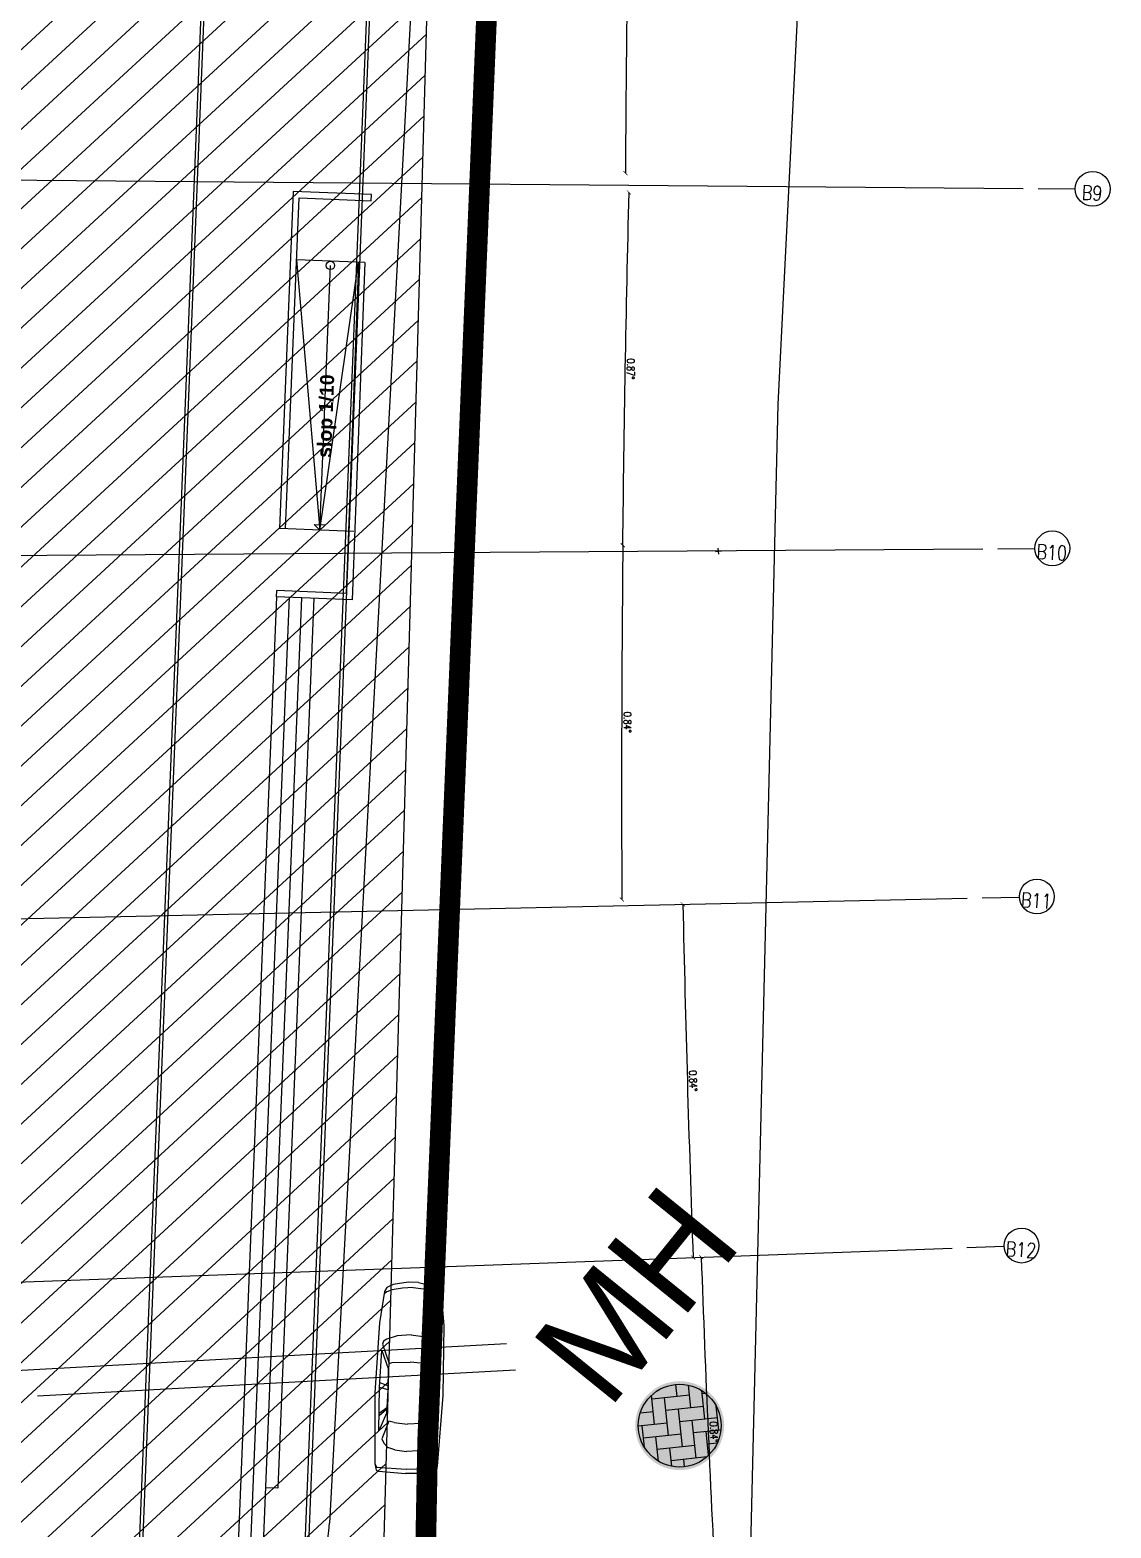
# Model space of a CAD drawing. Extents: x -678889171 to 586587, y -792238163 to 335485.
# Drawn here: x -678708285 to -678682169, y -792076252 to -792040063 of the extents above; entities that cross this region are included whole.
import ezdxf
from ezdxf.enums import TextEntityAlignment as Align

# ---------------------------------------------------------------- set-up
doc = ezdxf.new("R2010")
doc.units = 0
doc.header["$MEASUREMENT"] = 0
doc.layers.get('0').update_dxf_attribs({"color": 8})
for name, color, linetype in [('A-FLOR-PATT', 252, 'Continuous'), ('A-SITE-PATT', 252, 'Continuous'), ('A-WALL', 252, 'Continuous'), ('XR-Axis$0$A-GRID-LINE-OUT', 252, 'Continuous')]:
    doc.layers.add(name, color=color, linetype=linetype)
for name, color, linetype, lineweight in [('BASEMENT3 LAYOUT$0$A-TABL-TEXT', 252, 'Continuous', 30), ('BASEMENT3 LAYOUT$0$HATCH1', 252, 'Continuous', 15), ('BASEMENT3 LAYOUT$0$HATCH3', 252, 'Continuous', 15)]:
    doc.layers.add(name, color=color, linetype=linetype, lineweight=lineweight)
doc.styles.add('Ground floor Towers$0$$Bas01-Rname$0$EN-SC', font='swissc.ttf')
doc.styles.add('Ground floor Towers$0$$Bas01-Rname$0$EN-SCL', font='swisscl.ttf')
doc.styles.add('Ground floor Towers$0$04-Ground Floor$0$$0$EN-SB', font='swissb.ttf')
doc.styles.add('Ground floor Towers$0$04-Ground Floor$0$Standard', font='txt')
doc.styles.add('Ground floor Towers$0$04-Ground Floor$0$V2-lower ground$0$LEVEL  FOR LICENSE LOWER GR$0$$LG- LEVEL$0$AR-SR', font='sarb.shx')
doc.styles.add('XR-Axis$0$MEDAD-E-TEXT', font='romans.shx', dxfattribs={"width": 0.8, "height": 1.8})
doc.styles.add('XR-Axis$0$MOD-E-TEXT', font='romans.shx', dxfattribs={"width": 0.8, "height": 1.8})

# ---------------------------------------------------------------- blocks, each defined once
blk = doc.blocks.new('A$C61C61320')
at = {"layer": 'BASEMENT3 LAYOUT$0$HATCH3'}
h = blk.add_hatch(dxfattribs=at)
h.set_pattern_fill('JIS_WOOD', color=256, scale=1000, style=0)
h.set_pattern_definition([(45, (-845711.5632553247, -468029.5931597503), (-499.9999991609842, 499.9999991609843), [])])
h.paths.add_polyline_path([(11086.00013759569, -61354.85490543771), (12440.74077330553, -169431.9252005816), (-18168.17453308101, -169031.9252005816), (-24087.31416799291, -98540.68329571502), (-23668.41511030192, -60233.84526748693)])
for p, q in [((2406.59903394361, -131961.077518906), (14788.43131606025, -130775.3980274644)), ((15026.76429819455, -131406.2443029954), (3519.265035545919, -132508.1980011736))]:
    blk.add_line(p, q)
at = {"layer": 'BASEMENT3 LAYOUT$0$A-TABL-TEXT', "const_width": 500}
blk.add_lwpolyline([(-88972.05171104963, 22775.97554144054), (13087.40149203665, 22211.71815820993), (12977.94017466274, -133203.5437077869), (15397.77637988678, -244279.008176838), (7656.957292334409, -250604.5168011433), (-62676.49176812707, -239864.7054035134), (-80695.52998699364, -235653.5139011407), (-118847.6494075342, -234162.0357504327), (-129624.8318891085, -222084.4801378573), (-129624.8318891085, -153058.7582305309), (-104567.4960696057, -152628.6520064768), (-88972.05156734609, -151257.049707202)], close=True, dxfattribs=at)
at = {"layer": 'BASEMENT3 LAYOUT$0$HATCH1'}
blk.add_lwpolyline([(11086.00013759569, -61354.85490543771), (13356.72713802033, -242506.5197902631)], dxfattribs=at)
blk = doc.blocks.new('2')
at = {"layer": 'BASEMENT3 LAYOUT$0$A-TABL-TEXT', "const_width": 500}
blk.add_lwpolyline([(28948.80459054373, 254973.3362460719), (131008.25779363, 254409.0788628413), (130898.7964762561, 98993.81699684449), (133318.6326814801, -12081.64747220662), (125577.8135939278, -18407.15609651199), (55244.36453346629, -7667.34469888208), (37225.32631459972, -3456.153196509345), (-926.7931059408002, -1964.675045801327), (-11703.97558751516, 10112.88056677405), (-11703.97558751516, 79138.60247410042), (13353.36023198767, 79568.70869815454), (28948.80473424727, 80940.3109974293)], close=True, dxfattribs=at)
at = {"layer": 'BASEMENT3 LAYOUT$0$HATCH1'}
blk.add_lwpolyline([(129006.8564391891, 170842.5057991936), (131277.5834396137, -10309.15908563172)], dxfattribs=at)
blk = doc.blocks.new('XR-Axis$0$_ArchTick')
at = {"const_width": 0.15}
blk.add_lwpolyline([(-0.5, -0.5), (0.5, 0.5)], dxfattribs=at)
blk = doc.blocks.new('*U177')
blk.add_circle((0, 0), 4.2)
at = {"layer": 'XR-Axis$0$A-GRID-LINE-OUT'}
blk.add_line((-13.18306470553563, -0.6684347160798181), (-4.194611497215884, -0.2126837732981234), dxfattribs=at)
at = {"style": 'XR-Axis$0$MEDAD-E-TEXT', "width": 0.8, "flags": 4}
for height, p in [(3.5, (-0.0692522248746208, -0.97607523254144)), (1.799999999999999, (-0.0692522248746208, 2.544295698152595))]:
    blk.add_attdef('00', text='', height=height, dxfattribs=at).set_placement(p, align=Align.MIDDLE_CENTER)
blk = doc.blocks.new('*U178')
blk.add_circle((0, 0), 4.2)
at = {"layer": 'XR-Axis$0$A-GRID-LINE-OUT'}
blk.add_line((-13.17156161007391, -0.8660050531187321), (-4.190951421387153, -0.2755470623559597), dxfattribs=at)
at = {"style": 'XR-Axis$0$MEDAD-E-TEXT', "width": 0.8, "flags": 4}
for height, p in [(3.5, (-0.0692522248746208, -0.97607523254144)), (1.799999999999999, (-0.0692522248746208, 2.544295698152595))]:
    blk.add_attdef('00', text='', height=height, dxfattribs=at).set_placement(p, align=Align.MIDDLE_CENTER)
blk = doc.blocks.new('*U179')
blk.add_circle((0, 0), 4.2)
at = {"layer": 'XR-Axis$0$A-GRID-LINE-OUT'}
blk.add_line((-13.15485050951058, -1.09082907571678), (-4.185634253026095, -0.3470819786371567), dxfattribs=at)
at = {"style": 'XR-Axis$0$MEDAD-E-TEXT', "width": 0.8, "flags": 4}
for height, p in [(3.5, (-0.0692522248746208, -0.97607523254144)), (1.799999999999999, (-0.0692522248746208, 2.544295698152595))]:
    blk.add_attdef('00', text='', height=height, dxfattribs=at).set_placement(p, align=Align.MIDDLE_CENTER)
blk = doc.blocks.new('*U172')
blk.add_circle((0, 0), 4.2)
at = {"layer": 'XR-Axis$0$A-GRID-LINE-OUT'}
blk.add_line((-13.13650909334782, -1.293108209079991), (-4.179798347883397, -0.4114435210709055), dxfattribs=at)
at = {"style": 'XR-Axis$0$MEDAD-E-TEXT', "width": 0.8, "flags": 4}
for height, p in [(3.5, (-0.0692522248746208, -0.97607523254144)), (1.799999999999999, (-0.0692522248746208, 2.544295698152595))]:
    blk.add_attdef('00', text='', height=height, dxfattribs=at).set_placement(p, align=Align.MIDDLE_CENTER)
blk = doc.blocks.new('GR')
at = {"layer": 'A-FLOR-PATT'}
h = blk.add_hatch(color=256, dxfattribs=at)
edge = h.paths.add_edge_path()
edge.add_arc((106864.8421085281, 114773.4567613219), 1074.630578164791, 171.6294854201037, 531.6294854201037)
for p, q in [((97925.38820132322, 254155.0155224098), (98088.60304129496, -906.4284806062933)), ((97867.46118741872, 253926.1236963508), (97988.3910691227, -858.8572207217067)), ((93925.82694351109, 253468.0982075394), (94085.65867057705, 3693.56110051967)), ((93867.77980905012, 253253.876272934), (93986.20065903949, 3755.128903121513)), ((108237.9474657966, 139520.185973052), (108578.8298432177, 175057.123927883)), ((99069.22109137292, 155055.1796252108), (98503.16598102334, 112078.6209007308)), ((33387.76585642999, 142369.9277474364), (113940, 144975)), ((98218.95152165461, 144185.1951015414), (96321.84955729717, 144185.1111538876)), ((96321.84955729717, 144185.1111538876), (96322.34973902807, 136035.111923346)), ((96471.85811060961, 144035.1177202005), (98218.95152165461, 144035.1941967034)), ((96472.34973867965, 136035.1223101363), (96471.85811060961, 144035.1177202005)), ((98218.95152165461, 144035.1941967034), (98218.95152165461, 144185.1951015414)), ((98121.96700356339, 142535.2365539103), (96471.94364477863, 142535.1222975996)), ((96471.94364477863, 142535.1222975996), (97297.40541836363, 136035.1801956551)), ((97297.40541836363, 136035.1801956551), (97971.96488003751, 142535.226166973)), ((97971.96488003751, 142535.226166973), (97999.65864144143, 134535.228819772)), ((98121.96700356339, 142535.2365539103), (98150.46938114901, 134385.2392623425)), ((108816.5618003014, 104750.5672456218), (108237.9474657966, 139520.185973052)), ((33819.74341784749, 132459.9878163821), (113320, 136235)), ((98122.41709780824, 136035.2365694938), (96322.34973902807, 136035.111923346)), ((106869.6532118544, 135908.305041045, -180), (107018.0187161267, 135930.3884540796, -180)), ((106954.877670534, 135845.1639953852, -180), (106932.7942575067, 135993.5294997096, -180)), ((97999.65864550779, 134535.2280654556), (96322.4334401107, 134535.1119255458)), ((96322.44382690097, 134385.1119259054), (96322.4334401107, 134535.1119255458)), ((98150.46938521537, 134385.2385080262), (96322.44382690097, 134385.1119259054)), ((96322.45396968817, 134385.1119266077), (96324.11384278368, 108510.7994803537)), ((96622.4530598443, 134385.1327001253), (96624.11212520226, 108541.8525074804)), ((96922.66729244089, 134385.1534885405), (96924.51740925004, 108973.3111395152)), ((97222.83329618491, 134385.174273616), (97224.59458986747, 112865.9588747743)), ((34394.1336989507, 122874.9460860872), (113290, 127785)), ((35121.24014303024, 113310.0954566553), (113265, 119325)), ((99609.83942645461, 117719.1650527176), (99520.93942645461, 116957.1650527176)), ((99660.63942645461, 117719.1650527176), (99603.8123078105, 117662.3379340735)), ((99660.63942645461, 117820.7650527176), (99609.83942645461, 117719.1650527176)), ((99813.0394264546, 117896.9650527176), (99660.63942645461, 117820.7650527176)), ((99787.63942645461, 117769.9650527176), (99660.63942645461, 117719.1650527176)), ((100041.6394264546, 117820.7650527176), (99787.63942645461, 117769.9650527176)), ((100168.6394264546, 117973.1650527176), (99813.0394264546, 117896.9650527176)), ((100295.6394264546, 117846.1650527176), (100041.6394264546, 117820.7650527176)), ((100422.6394264546, 117973.1650527176), (100168.6394264546, 117973.1650527176)), ((100295.6394264546, 117846.1650527176), (100549.6394264546, 117820.7650527176)), ((100422.6394264546, 117973.1650527176), (100778.2394264546, 117896.9650527176)), ((100549.6394264546, 117820.7650527176), (100803.6394264546, 117769.9650527176)), ((100778.2394264546, 117896.9650527176), (100930.6394264546, 117820.7650527176)), ((100803.6394264546, 117769.9650527176), (100930.6394264546, 117719.1650527176)), ((100930.6394264546, 117820.7650527176), (100981.4394264546, 117719.1650527176)), ((100930.6394264546, 117719.1650527176), (100987.4665450987, 117662.3379340735)), ((100981.4394264546, 117719.1650527176), (101070.3394264546, 116957.1650527176)), ((99520.93942645461, 116957.1650527176), (99470.13942645461, 115268.0650527176)), ((101070.3394264546, 116957.1650527176), (101121.1394264546, 115268.0650527176)), ((99711.43942645461, 116576.1650527176), (99635.23942645456, 116525.3650527176)), ((99952.73942645462, 116665.0650527176), (99711.43942645461, 116576.1650527176)), ((100295.6394264546, 116703.1650527176), (99952.73942645462, 116665.0650527176)), ((100295.6394264546, 116703.1650527176), (100638.5394264546, 116665.0650527176)), ((100638.5394264546, 116665.0650527176), (100879.8394264546, 116576.1650527176)), ((100879.8394264546, 116576.1650527176), (100956.0394264546, 116525.3650527176)), ((99584.43942645461, 115407.7650527176), (99597.13942645461, 116296.7650527176)), ((99597.13942645461, 116296.7650527176), (99774.93942645461, 115864.9650527176)), ((99635.23942645456, 116525.3650527176), (99609.83942645461, 116449.1650527176)), ((99609.83942645461, 116449.1650527176), (99787.63942645461, 115991.9650527176)), ((100981.4394264546, 116449.1650527176), (100803.6394264546, 115991.9650527176)), ((100994.1394264546, 116296.7650527176), (100816.3394264546, 115864.9650527176)), ((100956.0394264546, 116525.3650527176), (100981.4394264546, 116449.1650527176)), ((101006.8394264546, 115407.7650527176), (100994.1394264546, 116296.7650527176)), ((99774.93942645461, 115864.9650527176), (99787.63942645461, 115344.2650527176)), ((99787.63942645461, 115991.9650527176), (99863.83942645461, 116017.3650527176)), ((99863.83942645461, 116017.3650527176), (100295.6394264546, 116042.7650527176)), ((100727.4394264546, 116017.3650527176), (100295.6394264546, 116042.7650527176)), ((100803.6394264546, 115991.9650527176), (100727.4394264546, 116017.3650527176)), ((100816.3394264546, 115864.9650527176), (100803.6394264546, 115344.2650527176)), ((99585.87771613104, 115517.0750681259), (99787.63942645461, 115445.8650527176)), ((101005.4011367782, 115517.0750681259), (100803.6394264546, 115445.8650527176)), ((106258.9907037819, 114779.5045953165, 307645.9999999568), (106156.4275929138, 115479.2533859402, 307645.9999999568)), ((107075.3187955235, 115515.2679494717, 307645.9999999568), (106170.5854176086, 115382.6599750263, 307645.9999999568)), ((106773.7409727528, 115471.0654969301, 307645.9999999568), (106730.7429274855, 115764.4246776365, 307645.9999999568)), ((107119.521423546, 115213.6903624199, 307645.9999999568), (107039.7347470301, 115758.0442721962, 307645.9999999568)), ((107465.3018743357, 114956.3152279028, 307645.9999999568), (107365.1994405891, 115639.2757617614, 307645.9999999568)), ((107466.0627652439, 115572.539812781, 307645.9999999568), (107376.8965881618, 115559.4706076201, 307645.9999999568)), ((99470.13942645461, 115268.0650527176), (99543.09687326313, 113560.0501591005)), ((99609.83942645461, 114353.6650527176), (99584.43942645461, 115407.7650527176)), ((99584.48383204898, 115411.1398778924), (99787.63942645461, 115356.9650527176)), ((99787.63942645461, 115344.2650527176), (99774.93942645461, 114785.4650527176)), ((101006.7950208602, 115411.1398778924), (100803.6394264546, 115356.9650527176)), ((100803.6394264546, 115344.2650527176), (100816.3394264546, 114785.4650527176)), ((100981.4394264546, 114353.6650527176), (101006.8394264546, 115407.7650527176)), ((101121.1394264546, 115268.0650527176), (101048.1819796461, 113560.0501591005)), ((106214.7880757682, 115081.0821823832, 307645.9999999568), (105899.61988682, 115034.8875617731, 307645.9999999568)), ((106604.7711545593, 114522.1294608639, 307645.9999999568), (106472.163180114, 115426.8628387788, 307645.9999999568)), ((107421.0992463214, 115257.8928149769, 307645.9999999568), (106516.3658684065, 115125.2848405316, 307645.9999999568)), ((106950.5516053466, 114264.7543263769, 307645.9999999568), (106817.9436309013, 115169.4877042918, 307645.9999999568)), ((107811.0823251125, 114698.9400934703, 307645.9999999568), (107725.5380101379, 115282.5761634138, 307645.9999999568)), ((99600.31711941476, 114777.4077159915), (99774.93942645461, 114925.1650527176)), ((99601.45161951134, 114726.922461693), (99774.93942645461, 114887.0650527176)), ((99774.93942645461, 114785.4650527176), (99609.83942645461, 114353.6650527176)), ((100990.9617334945, 114777.4077159915), (100816.3394264546, 114925.1650527176)), ((100989.8272333978, 114726.922461693), (100816.3394264546, 114887.0650527176)), ((100816.3394264546, 114785.4650527176), (100981.4394264546, 114353.6650527176)), ((106560.5685265574, 114823.7070478877, 307645.9999999568), (105866.1705862453, 114721.9282182661, 307645.9999999568)), ((105913.2102529848, 115036.8797298308, 307645.9999999568), (105908.828070874, 115066.7776785802, 307645.9999999568)), ((106033.2170714252, 114218.1192090213, 307645.9999999568), (105957.4129111333, 114735.3019371925, 307645.9999999568)), ((107766.8796971106, 115000.5176804815, 307645.9999999568), (106862.1463191957, 114867.9097060362, 307645.9999999568)), ((107296.3320561398, 114007.3791918667, 307645.9999999568), (107163.7240816944, 114912.1125697816, 307645.9999999568)), ((99838.43942645461, 114594.9650527176), (99686.0394264546, 114163.1650527176)), ((99965.43942645461, 114569.5650527176), (99838.43942645461, 114594.9650527176)), ((99965.43942645461, 114569.5650527176), (100295.6394264546, 114544.1650527176)), ((100625.8394264546, 114569.5650527176), (100295.6394264546, 114544.1650527176)), ((100625.8394264546, 114569.5650527176), (100752.8394264546, 114594.9650527176)), ((100752.8394264546, 114594.9650527176), (100905.2394264546, 114163.1650527176)), ((106906.348977396, 114566.331913399, 307645.9999999568), (106001.6155994811, 114433.7239389537, 307645.9999999568)), ((106388.7731346749, 113894.0488179624, 307645.9999999568), (106303.1933619303, 114477.9268026782, 307645.9999999568)), ((107862.5973494056, 114706.4905090408, 307645.9999999568), (107207.9267700343, 114610.5345715475, 307645.9999999568)), ((107592.6236280985, 114087.6477073729, 307645.9999999568), (107509.5045324841, 114654.7374352645, 307645.9999999568)), ((107787.3171149715, 114387.3999499551, 307645.9999999568), (107553.7072207771, 114353.159437075, 307645.9999999568)), ((99686.0394264546, 114163.1650527176), (99736.83942645461, 114061.5650527176)), ((99838.43942645461, 113959.9650527176), (99736.83942645461, 114061.5650527176)), ((100752.8394264546, 113959.9650527176), (100854.4394264546, 114061.5650527176)), ((100905.2394264546, 114163.1650527176), (100854.4394264546, 114061.5650527176)), ((107252.1294281388, 114308.9567789266, 307645.9999999568), (106347.3960502239, 114176.3488044813, 307645.9999999568)), ((106712.8010966294, 113785.0825765133, 307645.9999999568), (106648.9738127078, 114220.5516682256, 307645.9999999568)), ((107549.3662117653, 114044.4665345742, 307645.9999999568), (106693.1765009555, 113918.9736699768, 307645.9999999568)), ((100016.2394264546, 113909.1650527176), (99838.43942645461, 113959.9650527176)), ((100016.2394264546, 113909.1650527176), (100295.6394264546, 113883.7650527176)), ((100575.0394264546, 113909.1650527176), (100295.6394264546, 113883.7650527176)), ((100575.0394264546, 113909.1650527176), (100752.8394264546, 113959.9650527176)), ((107020.7689706534, 113785.6881588399, 307645.9999999568), (106994.754263495, 113963.1765337386, 307645.9999999568)), ((99543.09687326313, 113560.0501591005), (99584.43942645461, 113401.1650527176)), ((99543.09687326313, 113560.0501591005), (99585.06401661852, 113476.1158723897)), ((99584.43942645461, 113401.1650527176), (99635.23942645456, 113375.7650527176)), ((99585.06401661852, 113476.1158723897), (100308.3394264546, 113451.9650527176)), ((99635.23942645456, 113375.7650527176), (100295.6394264546, 113350.3650527176)), ((100956.0394264546, 113375.7650527176), (100295.6394264546, 113350.3650527176)), ((101006.2148362907, 113476.1158723897), (100308.3394264546, 113451.9650527176)), ((101006.8394264546, 113401.1650527176), (100956.0394264546, 113375.7650527176)), ((101048.1819796461, 113560.0501591005), (101006.2148362907, 113476.1158723897)), ((101048.1819796461, 113560.0501591005), (101006.8394264546, 113401.1650527176)), ((97220.90990935148, 112865.9586196276), (96920.9099100707, 112865.9378460471))]:
    blk.add_line(p, q, dxfattribs=at)
at = {"layer": 'A-FLOR-PATT', "ltscale": 100}
for p, q in [((97297.40541836363, 136035.1801956551), (97296.97742806925, 142435.1794272856)), ((97160.85688523401, 136166.1342837517), (97433.93858654762, 136166.1503032167)), ((97297.40541836363, 136035.1801956551), (97160.85688523401, 136166.1342837517)), ((97297.40541836363, 136035.1801956551), (97433.93858654762, 136166.1503032167))]:
    blk.add_line(p, q, dxfattribs=at)
blk.add_circle((97296.97742806925, 142435.1794272856), 100, dxfattribs=at)
at = {"layer": 'A-FLOR-PATT'}
blk.add_circle((106864.8421084099, 114773.4567621052, 307645.9999999568), 999.9999999998588, dxfattribs=at)
for centre, radius, start, end in [((687457.6315433222, 163499.1463224945), 607150.2507543757, 171.117562181745, 188.0887984813754), ((687457.6315433218, 163499.1463224948), 599650.2507543752, 171.0076615978963, 188.0887984813754), ((536678.0229962342, 160915.2929448046), 432644.6993464172, 180.9821575317814, 182.1145743607659), ((666517.6719699402, 153040.4041352759), 562156.1540011108, 180.8714591254754, 181.7400338810569), ((686553.2847028335, 153650.6899315617), 582193.1076793475, 181.7402267632646, 182.5826151551171), ((687198.24065839, 163501.9587633273), 581891.5362669644, 183.5611878856546, 184.4015087496264), ((679526.3333527466, 162911.4344502754), 574000.6280239598, 184.4015087496264, 185.2461018975684), ((93503.59962933835, 112144.4714519824), 5000, 324.2182210539819, 359.2453864510157)]:
    blk.add_arc(centre, radius, start, end, dxfattribs=at)
ref = blk.add_blockref('*U177', (115619.6639258196, 145029.3206024427), dxfattribs=dict(at, xscale=100, yscale=100, zscale=100, rotation=358.9496671067867))
ref.add_attrib('00', 'B9', dxfattribs={"layer": '0', "height": 352.9999999999999, "rotation": 358.9496671067917, "style": 'XR-Axis$0$MEDAD-E-TEXT', "width": 0.7999999999999999}).set_placement((115610.950648743, 144931.8564238698), align=Align.MIDDLE_CENTER)
for p, xscale, yscale, zscale, rotation in [((104327.9372255952, 144951.6089504127), 100, 100, 100, 272.1145743607659), ((104426.5410253375, 144490.4336827938), 100, 100, 100, 90.8714591254754), ((104620.7351233864, 135970.7279877725), 100, 100, 100, 271.7400338810569), ((104628.6929805198, 135970.6396444517), 100, 100, 100, 91.74022676326464), ((104951.5175671413, 127417.140915534), 99.99999999999999, 99.99999999999999, 99.99999999999999, 272.5826151551171), ((106430.3173442113, 127358.0902865842), 100, 100, 100, 93.56118788565468), ((107022.8586731419, 118844.5280557806), 100, 100, 100, 274.4015087496264), ((107218.5872046956, 118859.5937300694), 100, 100, 100, 94.40150874962643)]:
    blk.add_blockref('XR-Axis$0$_ArchTick', p, dxfattribs=dict(at, xscale=xscale, yscale=yscale, zscale=zscale, rotation=rotation))
ref = blk.add_blockref('*U178', (114998.1192921838, 136314.4710085535), dxfattribs=dict(at, xscale=100, yscale=100, zscale=100, rotation=358.9496671067867))
ref.add_attrib('00', 'B10', dxfattribs={"layer": '0', "height": 352.9999999999999, "rotation": 358.9496671067917, "style": 'XR-Axis$0$MEDAD-E-TEXT', "width": 0.7999999999999999}).set_placement((114989.4060151072, 136217.0068299805), align=Align.MIDDLE_CENTER)
ref = blk.add_blockref('*U179', (114966.5172973951, 127893.1191543395), dxfattribs=dict(at, xscale=100, yscale=100, zscale=100, rotation=358.9496671067867))
ref.add_attrib('00', 'B11', dxfattribs={"layer": '0', "height": 352.9999999999999, "rotation": 358.9496671067917, "style": 'XR-Axis$0$MEDAD-E-TEXT', "width": 0.7999999999999999}).set_placement((114957.8040203185, 127795.6549757665), align=Align.MIDDLE_CENTER)
ref = blk.add_blockref('*U172', (114940.0067870996, 119453.9291523674), dxfattribs=dict(at, xscale=100, yscale=100, zscale=100, rotation=358.7796421809032))
ref.add_attrib('00', 'B12', dxfattribs={"layer": '0', "height": 352.9999999999999, "rotation": 358.7796421809086, "style": 'XR-Axis$0$MEDAD-E-TEXT', "width": 0.7999999999999999}).set_placement((114931.0043243723, 119356.4912594963), align=Align.MIDDLE_CENTER)
for s, height, rotation, style, p in [('slop 1/10', 337.5, 90, 'Ground floor Towers$0$04-Ground Floor$0$$0$EN-SB', (97497.22554443387, 137784.8472299356)), ('MH', 2499.999999999648, 53.33854414672837, 'Ground floor Towers$0$04-Ground Floor$0$Standard', (105128.3036931443, 115054.9867718921))]:
    blk.add_text(s, height=height, rotation=rotation, dxfattribs=dict(at, style=style)).set_placement(p)
at = {"layer": 'A-FLOR-PATT', "char_height": 180, "attachment_point": 5, "style": 'XR-Axis$0$MOD-E-TEXT'}
for s, insert, rotation in [('\\A1;0.87°', (104647.4573447087, 140233.4031125292), 271.30574650326616), ('\\A1;0.84°', (104914.2859237905, 131698.5770834005), 272.1614209591909), ('\\A1;0.84°', (106850.6422002015, 123109.943304993), 273.9813483176406), ('\\A1;0.84°', (107698.3158491977, 114654.426731038), 274.82380532359747)]:
    blk.add_mtext(s, dxfattribs=dict(at, insert=insert, rotation=rotation))
at = {"layer": 'A-FLOR-PATT', "style": 'Ground floor Towers$0$04-Ground Floor$0$V2-lower ground$0$LEVEL  FOR LICENSE LOWER GR$0$$LG- LEVEL$0$AR-SR', "flags": 12}
for tag, p in [('L', (30296.07288644527, 72859.53473235783)), ('P', (30237.50458115668, 72203.99769414036))]:
    blk.add_attdef(tag, text='', height=500, dxfattribs=at).set_placement(p, align=Align.RIGHT)
at = {"layer": 'A-FLOR-PATT'}
for tag, p, height, style in [('N', (85492.25876324323, 56633.4995742733), 250, 'Ground floor Towers$0$$Bas01-Rname$0$EN-SC'), ('N', (89389.48149106537, 56633.4995742733), 250, 'Ground floor Towers$0$$Bas01-Rname$0$EN-SC'), ('N', (94597.61363499537, 56633.4995742733), 250, 'Ground floor Towers$0$$Bas01-Rname$0$EN-SC'), ('AN', (85922.66280553787, 56313.08159666645), 200, 'Ground floor Towers$0$$Bas01-Rname$0$EN-SCL'), ('AN', (89819.88553336001, 56313.08159666645), 200, 'Ground floor Towers$0$$Bas01-Rname$0$EN-SCL'), ('AN', (95028.01767729002, 56313.08159666645), 200, 'Ground floor Towers$0$$Bas01-Rname$0$EN-SCL'), ('SN', (85299.47460008037, 56025.08594095582), 200, 'Ground floor Towers$0$$Bas01-Rname$0$EN-SCL'), ('F', (85927.04975899268, 56008.67972904726), 200, 'Ground floor Towers$0$$Bas01-Rname$0$EN-SCL'), ('SN', (89196.69732790251, 56025.08594095582), 200, 'Ground floor Towers$0$$Bas01-Rname$0$EN-SCL'), ('F', (89824.27248681482, 56008.67972904726), 200, 'Ground floor Towers$0$$Bas01-Rname$0$EN-SCL'), ('SN', (94404.82947183252, 56025.08594095582), 200, 'Ground floor Towers$0$$Bas01-Rname$0$EN-SCL'), ('F', (95032.40463074483, 56008.67972904726), 200, 'Ground floor Towers$0$$Bas01-Rname$0$EN-SCL')]:
    blk.add_attdef(tag, p, '', height=height, dxfattribs=dict(at, style=style))
at = {"layer": 'A-FLOR-PATT', "style": 'Ground floor Towers$0$$Bas01-Rname$0$EN-SCL', "width": 0.8}
for p in [(85305.16036184286, 56295.1433535593), (89202.383089665, 56295.1433535593), (94410.51523359501, 56295.1433535593)]:
    blk.add_attdef('FN', p, '', height=250, dxfattribs=at)

msp = doc.modelspace()

# ---------------------------------------------------------------- block references
at = {"layer": 'A-SITE-PATT', "rotation": 357.6731745000001}
for name, p in [('2', (-678833487.1858103, -792167746.3685482, -212772)), ('A$C61C61320', (-678706236.4347705, -791940527.995869, -212772))]:
    msp.add_blockref(name, p, dxfattribs=at)

# ---------------------------------------------------------------- next in the draw order: block references
at = {"layer": 'A-WALL', "rotation": 357.6731745000001}
msp.add_blockref('GR', (-678804025.0995113, -792184118.4910543, -212772), dxfattribs=at)

doc.saveas('drawing.dxf')
